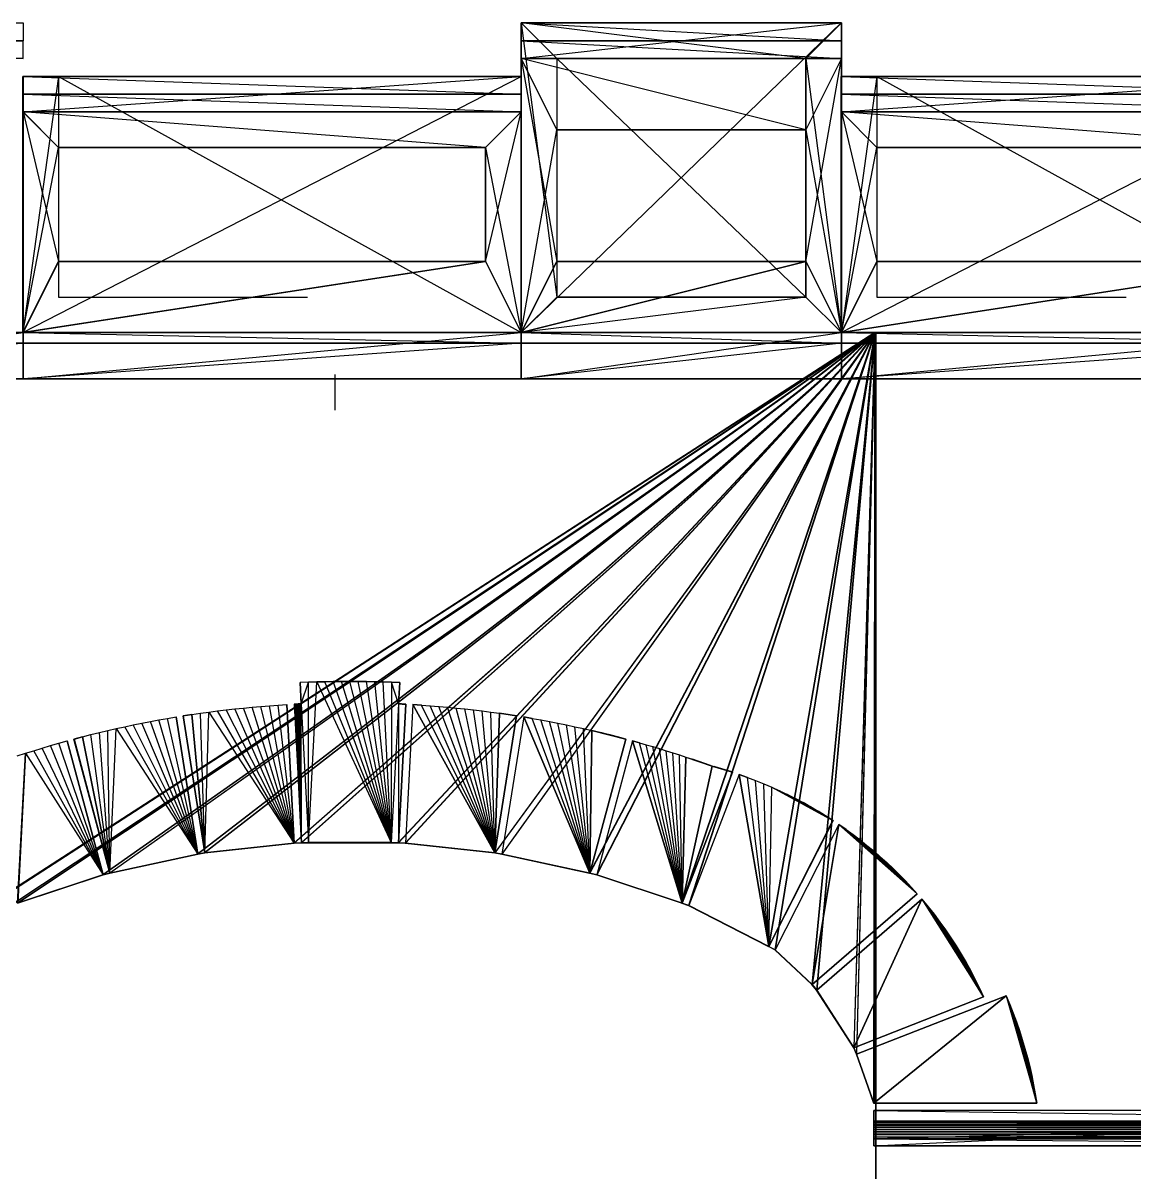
# Model space of a CAD drawing. Extents: x -41 to 47, y -35.8 to 51.3.
# Drawn here: x 2.947 to 6.068, y 43.737 to 46.965 of the extents above; entities that cross this region are included whole.
import ezdxf

# ---------------------------------------------------------------- set-up
doc = ezdxf.new("R2010")
doc.units = 0
doc.header["$MEASUREMENT"] = 0
doc.layers.add('PYDXF', color=8, linetype='CONTINUOUS')

msp = doc.modelspace()

# ---------------------------------------------------------------- linework, layer by layer
at = {"layer": 'PYDXF'}
for p, q in [((2.0477, 46.9654), (2.9472, 46.9654)), ((2.0477, 46.9654), (2.9472, 46.9154)), ((2.9472, 46.9654), (2.9472, 46.9154)), ((5.2455, 46.9654), (4.346, 46.9654)), ((4.346, 46.0954), (4.346, 46.9654)), ((4.346, 46.0954), (5.2455, 46.9654)), ((4.3464, 46.9654), (4.346, 46.0954)), ((4.346, 46.9654), (4.3464, 46.9654)), ((5.2459, 46.9654), (4.3464, 46.9654)), ((4.3465, 46.9654), (4.3464, 46.9154)), ((4.3464, 46.8654), (4.3464, 46.9654)), ((4.3464, 46.8654), (5.2459, 46.9654)), ((4.3464, 46.9654), (4.4463, 46.1954)), ((5.146, 46.8654), (4.3464, 46.9654)), ((4.3464, 46.9654), (5.2459, 46.9654)), ((4.3464, 46.9654), (4.3464, 46.0954)), ((4.3464, 46.9654), (4.4463, 46.8654)), ((5.2455, 46.9654), (4.3464, 46.9654)), ((4.3464, 46.9154), (4.3464, 46.9654)), ((4.3465, 46.9654), (5.246, 46.9154)), ((5.2459, 46.9654), (5.146, 46.8654)), ((5.2455, 46.9654), (5.2455, 46.0954)), ((5.2455, 46.9654), (5.2459, 46.9654)), ((5.2455, 46.9654), (5.2459, 46.0954)), ((5.2459, 46.9654), (5.2459, 46.8654)), ((5.2459, 46.9654), (5.2459, 46.0954)), ((5.246, 46.9654), (5.246, 46.9154)), ((2.0477, 46.9154), (2.9472, 46.8654)), ((2.0477, 46.9154), (2.9472, 46.9154)), ((2.9472, 46.9154), (2.0477, 46.9154)), ((2.9472, 46.8654), (2.9472, 46.9154)), ((4.3464, 46.9154), (5.246, 46.8654)), ((4.3464, 46.9154), (5.246, 46.9154)), ((4.3464, 46.9154), (4.3464, 46.8654)), ((5.246, 46.9154), (4.3465, 46.9154)), ((5.246, 46.8654), (5.246, 46.9154)), ((2.9472, 46.8654), (2.0477, 46.8654)), ((4.3464, 46.8654), (5.2459, 46.8654)), ((5.246, 46.8654), (4.3464, 46.8654)), ((4.4464, 46.6654), (4.3464, 46.8654)), ((4.3464, 46.8654), (4.3464, 46.0954)), ((4.3464, 46.8654), (4.4464, 46.2954)), ((4.3464, 46.8654), (4.4464, 46.6654)), ((5.146, 46.6654), (4.3464, 46.8654)), ((4.3464, 46.0954), (4.3464, 46.8654)), ((4.4463, 46.8654), (5.146, 46.1954)), ((4.4463, 46.8654), (5.146, 46.8654)), ((4.4463, 46.8654), (4.4463, 46.1954)), ((5.146, 46.8654), (4.4463, 46.8654)), ((5.146, 46.1954), (5.146, 46.8654)), ((5.146, 46.8654), (5.146, 46.1954)), ((5.146, 46.8654), (5.2459, 46.0954)), ((5.246, 46.8654), (5.146, 46.6654)), ((5.146, 46.2954), (5.2459, 46.8654)), ((5.2459, 46.8654), (5.246, 46.0954)), ((5.246, 46.0954), (5.246, 46.8654)), ((4.346, 46.8154), (2.9467, 46.8154)), ((2.9467, 46.0954), (4.346, 46.8154)), ((2.9467, 46.8154), (2.9471, 46.8154)), ((2.9471, 46.8154), (2.9467, 46.0954)), ((4.3464, 46.8154), (2.9471, 46.8154)), ((2.9471, 46.7154), (2.9471, 46.8154)), ((2.9471, 46.7154), (4.3464, 46.8154)), ((3.0471, 46.8154), (2.9471, 46.0954)), ((2.9471, 46.8154), (2.9471, 46.0954)), ((3.0471, 46.8154), (2.9471, 46.8154)), ((4.346, 46.8154), (2.9471, 46.8154)), ((2.9472, 46.7654), (2.9471, 46.8154)), ((2.9472, 46.8154), (2.9472, 46.7654)), ((2.9472, 46.8154), (4.3465, 46.8154)), ((2.9472, 46.8154), (4.3465, 46.7654)), ((3.0471, 46.8154), (3.0471, 46.1954)), ((3.0471, 46.8154), (4.3464, 46.8154)), ((3.0471, 46.8154), (4.3464, 46.0954)), ((4.346, 46.8154), (3.0471, 46.8154)), ((4.346, 46.8154), (4.346, 46.0954)), ((4.346, 46.8154), (4.3464, 46.0954)), ((4.3464, 46.8154), (4.346, 46.8154)), ((4.3464, 46.8154), (4.3464, 46.7154)), ((4.3464, 46.0954), (4.3464, 46.8154)), ((4.3465, 46.8154), (4.3465, 46.7654)), ((6.6448, 46.8154), (5.2455, 46.8154)), ((5.2455, 46.0954), (5.2455, 46.8154)), ((5.2455, 46.0954), (6.6448, 46.8154)), ((5.2455, 46.8154), (5.2459, 46.8154)), ((5.2459, 46.8154), (5.2455, 46.0954)), ((6.6452, 46.8154), (5.2459, 46.8154)), ((5.2459, 46.7154), (5.2459, 46.8154)), ((5.2459, 46.7154), (6.6452, 46.8154)), ((5.246, 46.7654), (5.2459, 46.8154)), ((5.3459, 46.8154), (5.2459, 46.0954)), ((5.2459, 46.8154), (5.2459, 46.0954)), ((5.3459, 46.8154), (5.2459, 46.8154)), ((6.6448, 46.8154), (5.2459, 46.8154)), ((5.246, 46.8154), (5.246, 46.7654)), ((5.246, 46.8154), (6.6452, 46.8154)), ((5.246, 46.8154), (6.6452, 46.7654)), ((5.3459, 46.8154), (5.3459, 46.1954)), ((5.3459, 46.8154), (6.6452, 46.8154)), ((5.3459, 46.8154), (6.6452, 46.0954)), ((6.6448, 46.8154), (5.3459, 46.8154)), ((2.9472, 46.7654), (4.3464, 46.7154)), ((2.9472, 46.7654), (4.3465, 46.7654)), ((2.9472, 46.7654), (2.9472, 46.7154)), ((4.3465, 46.7654), (2.9472, 46.7654)), ((4.3464, 46.7154), (4.3464, 46.7654)), ((5.246, 46.7654), (6.6452, 46.7154)), ((5.246, 46.7654), (6.6452, 46.7654)), ((5.246, 46.7654), (5.246, 46.7154)), ((6.6452, 46.7654), (5.246, 46.7654)), ((2.9471, 46.7154), (4.3464, 46.7154)), ((3.0471, 46.6154), (2.9471, 46.7154)), ((4.2465, 46.6154), (2.9471, 46.7154)), ((2.9471, 46.0954), (2.9471, 46.7154)), ((4.3464, 46.7154), (2.9472, 46.7154)), ((2.9472, 46.7154), (2.9472, 46.0954)), ((2.9472, 46.7154), (3.0471, 46.2954)), ((2.9472, 46.7154), (3.0471, 46.6154)), ((4.3464, 46.7154), (4.2465, 46.6154)), ((4.2465, 46.2954), (4.3464, 46.7154)), ((4.3464, 46.7154), (4.3464, 46.0954)), ((4.3464, 46.0954), (4.3464, 46.7154)), ((5.2459, 46.7154), (6.6452, 46.7154)), ((5.3458, 46.6154), (5.2459, 46.7154)), ((5.2459, 46.7154), (5.2459, 46.0954)), ((5.2459, 46.7154), (5.3458, 46.2954)), ((5.2459, 46.7154), (5.3458, 46.6154)), ((6.5452, 46.6154), (5.2459, 46.7154)), ((5.2459, 46.0954), (5.2459, 46.7154)), ((6.6452, 46.7154), (5.246, 46.7154)), ((4.3464, 46.0954), (4.4464, 46.6654)), ((4.4464, 46.6654), (4.4464, 46.2954)), ((5.146, 46.6654), (4.4464, 46.6654)), ((4.4464, 46.6654), (5.146, 46.6654)), ((5.146, 46.6654), (5.146, 46.2954)), ((5.146, 46.2954), (5.146, 46.6654)), ((5.146, 46.6654), (5.246, 46.0954)), ((2.9471, 46.0954), (3.0471, 46.6154)), ((3.0471, 46.6154), (3.0471, 46.2954)), ((4.2465, 46.6154), (3.0471, 46.6154)), ((3.0471, 46.6154), (4.2465, 46.6154)), ((4.2465, 46.6154), (4.2465, 46.2954)), ((4.2465, 46.2954), (4.2465, 46.6154)), ((4.2465, 46.6154), (4.3464, 46.0954)), ((5.2459, 46.0954), (5.3458, 46.6154)), ((5.3458, 46.6154), (5.3458, 46.2954)), ((6.5452, 46.6154), (5.3458, 46.6154)), ((5.3458, 46.6154), (6.5452, 46.6154)), ((4.2465, 46.2954), (2.9471, 46.0954)), ((2.9471, 46.0954), (3.0471, 46.2954)), ((2.9472, 46.0954), (4.2465, 46.2954)), ((3.0471, 46.2954), (2.9472, 46.0954)), ((4.2465, 46.2954), (3.0471, 46.2954)), ((3.0471, 46.2954), (4.2465, 46.2954)), ((4.2465, 46.2954), (4.3464, 46.0954)), ((4.3464, 46.0954), (5.146, 46.2954)), ((5.146, 46.2954), (4.3464, 46.0954)), ((4.4464, 46.2954), (4.3464, 46.0954)), ((4.3464, 46.0954), (4.4464, 46.2954)), ((4.4464, 46.2954), (5.146, 46.2954)), ((5.146, 46.2954), (4.4464, 46.2954)), ((5.146, 46.2954), (5.2459, 46.0954)), ((5.2459, 46.0954), (5.3458, 46.2954)), ((5.2459, 46.0954), (6.5452, 46.2954)), ((6.5452, 46.2954), (5.2459, 46.0954)), ((5.3458, 46.2954), (5.2459, 46.0954)), ((5.3458, 46.2954), (6.5452, 46.2954)), ((6.5452, 46.2954), (5.3458, 46.2954)), ((3.0471, 46.1954), (3.7467, 46.1954)), ((4.4463, 46.1954), (4.3464, 46.0954)), ((5.146, 46.1954), (4.3464, 46.0954)), ((5.146, 46.1954), (4.4463, 46.1954)), ((4.4463, 46.1954), (5.146, 46.1954)), ((5.2459, 46.0954), (5.146, 46.1954)), ((5.3459, 46.1954), (6.0455, 46.1954)), ((2.9472, 46.0954), (2.0476, 46.0954)), ((2.0476, 46.0954), (2.9472, 46.0954)), ((2.0476, 45.9654), (2.9472, 46.0954)), ((2.0477, 46.0954), (2.9472, 46.0654)), ((5.3401, 46.0954), (2.3819, 46.0954)), ((2.3826, 46.0954), (5.3407, 46.0954)), ((2.3826, 46.0954), (5.3401, 46.0954)), ((5.3401, 46.0954), (2.667, 44.368)), ((2.6677, 44.368), (5.3407, 46.0954)), ((5.3401, 46.0954), (2.6848, 44.3771)), ((5.3407, 46.0954), (2.6855, 44.3771)), ((5.3401, 46.0954), (2.9129, 44.4853)), ((5.3407, 46.0954), (2.9135, 44.4853)), ((5.3401, 46.0954), (2.9315, 44.4925)), ((5.3407, 46.0954), (2.9322, 44.4925)), ((2.9467, 46.0954), (4.346, 46.0954)), ((2.9467, 46.0954), (2.9471, 46.0954)), ((2.9467, 46.0954), (4.3464, 46.0954)), ((4.3464, 46.0954), (2.9471, 46.0954)), ((2.9472, 46.0654), (2.9472, 46.0954)), ((2.9472, 46.0954), (2.9472, 46.0654)), ((2.9472, 46.0954), (2.9472, 45.9654)), ((2.9472, 46.0954), (4.3464, 46.0954)), ((2.9472, 46.0954), (4.3465, 46.0654)), ((2.9472, 45.9654), (4.3464, 46.0954)), ((2.9472, 45.9654), (2.9472, 46.0954)), ((5.3401, 46.0954), (3.1715, 44.5715)), ((5.3407, 46.0954), (3.1721, 44.5715)), ((5.3401, 46.0954), (3.1908, 44.5767)), ((5.3407, 46.0954), (3.1914, 44.5767)), ((5.3401, 46.0954), (3.4376, 44.6302)), ((5.3407, 46.0954), (3.4383, 44.6302)), ((5.3401, 46.0954), (3.4574, 44.6334)), ((5.3407, 46.0954), (3.458, 44.6334)), ((5.3401, 46.0954), (3.7085, 44.6608)), ((5.3407, 46.0954), (3.7091, 44.6608)), ((5.3401, 46.0954), (3.7285, 44.6618)), ((5.3407, 46.0954), (3.7291, 44.6618)), ((5.3401, 46.0954), (4.001, 44.6618)), ((5.3407, 46.0954), (4.0017, 44.6618)), ((5.3401, 46.0954), (4.021, 44.6608)), ((5.3407, 46.0954), (4.0217, 44.6608)), ((5.3401, 46.0954), (4.2721, 44.6334)), ((5.3407, 46.0954), (4.2728, 44.6334)), ((5.3401, 46.0954), (4.2919, 44.6302)), ((5.3407, 46.0954), (4.2925, 44.6302)), ((4.346, 46.0954), (5.2455, 46.0954)), ((4.346, 46.0954), (4.3464, 46.0954)), ((4.346, 46.0954), (5.2459, 46.0954)), ((4.3464, 46.0954), (4.346, 46.0954)), ((5.2459, 46.0954), (4.3464, 46.0954)), ((4.3464, 46.0954), (4.3465, 46.0654)), ((4.3464, 46.0954), (4.3464, 45.9654)), ((4.3464, 46.0954), (5.2459, 46.0954)), ((4.3464, 45.9654), (5.2459, 46.0954)), ((4.3464, 45.9654), (4.3464, 46.0954)), ((4.3465, 46.0654), (4.3465, 46.0954)), ((4.3465, 46.0954), (5.246, 46.0654)), ((5.3401, 46.0954), (4.5387, 44.5767)), ((5.3407, 46.0954), (4.5394, 44.5767)), ((5.3401, 46.0954), (4.558, 44.5715)), ((5.3407, 46.0954), (4.5587, 44.5715)), ((5.3401, 46.0954), (4.7979, 44.4925)), ((5.3407, 46.0954), (4.7986, 44.4925)), ((5.3401, 46.0954), (4.8166, 44.4853)), ((5.3407, 46.0954), (4.8173, 44.4853)), ((5.3401, 46.0954), (5.0412, 44.3703)), ((5.3407, 46.0954), (5.0419, 44.3703)), ((5.3401, 46.0954), (5.059, 44.3612)), ((5.3407, 46.0954), (5.0597, 44.3612)), ((5.3401, 46.0954), (5.1633, 44.2634)), ((5.3407, 46.0954), (5.164, 44.2634)), ((5.3401, 46.0954), (5.1764, 44.2482)), ((5.3407, 46.0954), (5.177, 44.2482)), ((5.2455, 46.0954), (6.6448, 46.0954)), ((5.2459, 46.0954), (5.2455, 46.0954)), ((5.2455, 46.0954), (5.2459, 46.0954)), ((5.2455, 46.0954), (6.6452, 46.0954)), ((5.2459, 46.0954), (5.246, 46.0654)), ((5.2459, 46.0954), (5.2459, 45.9654)), ((6.6452, 46.0954), (5.2459, 46.0954)), ((5.2459, 46.0954), (6.6452, 46.0954)), ((5.2459, 45.9654), (6.6452, 46.0954)), ((5.2459, 45.9654), (5.2459, 46.0954)), ((5.246, 46.0654), (5.246, 46.0954)), ((5.246, 46.0954), (6.6452, 46.0654)), ((5.3401, 46.0954), (5.2807, 44.0862)), ((5.3407, 46.0954), (5.2813, 44.0862)), ((5.3401, 46.0954), (5.2879, 44.0676)), ((5.3407, 46.0954), (5.2886, 44.0676)), ((5.3401, 46.0954), (5.3361, 43.9302)), ((5.3407, 46.0954), (5.3368, 43.9302)), ((5.3401, 46.0954), (5.3407, 46.0954)), ((5.3401, 46.0954), (5.3407, 43.9302)), ((5.3401, 43.9302), (5.3401, 46.0954)), ((5.3407, 46.0954), (5.3407, 43.9302)), ((5.3423, 40.4954), (5.3423, 46.0954)), ((5.3423, 46.0954), (6.7091, 46.0954)), ((7.4079, 46.0954), (5.3423, 46.0954)), ((5.3423, 46.0954), (7.4079, 46.0954)), ((5.3423, 46.0954), (5.3423, 40.4954)), ((2.0477, 46.0654), (2.9472, 46.0654)), ((2.9472, 46.0654), (2.0477, 45.9654)), ((2.9472, 46.0654), (2.0477, 46.0654)), ((2.9472, 45.9654), (2.9472, 46.0654)), ((2.9472, 46.0654), (4.3464, 46.0654)), ((4.3464, 46.0654), (2.9472, 45.9654)), ((2.9472, 46.0654), (2.9472, 45.9654)), ((4.3465, 46.0654), (2.9472, 46.0654)), ((4.3464, 45.9654), (4.3464, 46.0654)), ((4.3464, 46.0654), (5.2459, 46.0654)), ((5.2459, 46.0654), (4.3464, 45.9654)), ((4.3464, 46.0654), (4.3464, 45.9654)), ((5.246, 46.0654), (4.3465, 46.0654)), ((5.2459, 45.9654), (5.2459, 46.0654)), ((5.2459, 46.0654), (6.6452, 46.0654)), ((6.6452, 46.0654), (5.2459, 45.9654)), ((5.2459, 46.0654), (5.2459, 45.9654)), ((6.6452, 46.0654), (5.246, 46.0654)), ((3.8238, 45.8773), (3.8238, 45.9773)), ((2.9472, 45.9654), (2.0476, 45.9654)), ((2.0477, 45.9654), (2.9472, 45.9654)), ((4.3464, 45.9654), (2.9472, 45.9654)), ((2.9472, 45.9654), (4.3464, 45.9654)), ((5.2459, 45.9654), (4.3464, 45.9654)), ((4.3464, 45.9654), (5.2459, 45.9654)), ((6.6452, 45.9654), (5.2459, 45.9654)), ((5.2459, 45.9654), (6.6452, 45.9654)), ((3.7488, 45.1132), (3.7255, 45.1122)), ((3.7287, 45.0523), (3.7255, 45.1122)), ((3.7255, 45.1122), (3.7286, 45.0523)), ((3.7287, 45.0523), (3.7488, 45.1132)), ((3.7721, 45.114), (3.7488, 45.1132)), ((3.7488, 45.1132), (3.7721, 45.114)), ((3.7491, 44.6629), (3.7488, 45.1132)), ((3.7491, 44.6629), (3.7721, 45.114)), ((3.7954, 45.1146), (3.7721, 45.114)), ((3.7721, 45.114), (3.7954, 45.1146)), ((3.7721, 45.114), (3.9817, 44.6629)), ((3.7954, 45.1146), (3.8188, 45.1151)), ((3.8187, 45.1151), (3.7954, 45.1146)), ((3.9817, 44.6629), (3.7954, 45.1146)), ((3.842, 45.1153), (3.8187, 45.1151)), ((3.8188, 45.1151), (3.8421, 45.1153)), ((3.9817, 44.6629), (3.8188, 45.1151)), ((3.8654, 45.1154), (3.842, 45.1153)), ((3.8421, 45.1153), (3.8654, 45.1154)), ((3.9817, 44.6629), (3.8421, 45.1153)), ((3.8654, 45.1154), (3.8887, 45.1153)), ((3.8887, 45.1153), (3.8654, 45.1154)), ((3.9817, 44.6629), (3.8654, 45.1154)), ((3.8887, 45.1153), (3.912, 45.1151)), ((3.912, 45.1151), (3.8887, 45.1153)), ((3.9817, 44.6629), (3.8887, 45.1153)), ((3.912, 45.1151), (3.9353, 45.1146)), ((3.9353, 45.1146), (3.912, 45.1151)), ((3.9817, 44.6629), (3.912, 45.1151)), ((3.9353, 45.1146), (3.9587, 45.114)), ((3.9586, 45.114), (3.9353, 45.1146)), ((3.9817, 44.6629), (3.9353, 45.1146)), ((3.9819, 45.1132), (3.9586, 45.114)), ((3.9587, 45.114), (3.982, 45.1132)), ((3.9817, 44.6629), (3.9587, 45.114)), ((3.982, 45.1132), (3.9817, 44.6629)), ((4.0052, 45.1122), (3.9819, 45.1132)), ((3.982, 45.1132), (4.0053, 45.1122)), ((4.0021, 45.0523), (3.982, 45.1132)), ((4.0021, 45.0523), (4.0052, 45.1122)), ((4.0053, 45.1122), (4.0021, 45.0523)), ((3.5425, 45.038), (3.5668, 45.0405)), ((3.5668, 45.0405), (3.5911, 45.0428)), ((3.7091, 44.6608), (3.5668, 45.0405)), ((3.5911, 45.0428), (3.6155, 45.045)), ((3.7091, 44.6608), (3.5911, 45.0428)), ((3.6155, 45.045), (3.6399, 45.0469)), ((3.7091, 44.6608), (3.6155, 45.045)), ((3.6399, 45.0469), (3.6643, 45.0487)), ((3.7091, 44.6608), (3.6399, 45.0469)), ((3.6643, 45.0487), (3.6887, 45.0502)), ((3.7091, 44.6608), (3.6643, 45.0487)), ((3.7091, 44.6608), (3.6887, 45.0502)), ((3.6887, 45.0502), (3.7091, 44.6608)), ((3.7103, 45.0514), (3.7087, 45.0513)), ((3.7087, 45.0513), (3.7103, 45.0514)), ((3.7087, 45.0513), (3.7291, 44.6618)), ((3.7103, 45.0514), (3.712, 45.0515)), ((3.712, 45.0515), (3.7103, 45.0514)), ((3.7291, 44.6618), (3.7103, 45.0514)), ((3.712, 45.0515), (3.7137, 45.0516)), ((3.7137, 45.0516), (3.712, 45.0515)), ((3.7291, 44.6618), (3.712, 45.0515)), ((3.7137, 45.0516), (3.7153, 45.0517)), ((3.7153, 45.0517), (3.7137, 45.0516)), ((3.7291, 44.6618), (3.7137, 45.0516)), ((3.7153, 45.0517), (3.717, 45.0517)), ((3.7291, 44.6618), (3.7153, 45.0517)), ((3.717, 45.0517), (3.7153, 45.0517)), ((3.717, 45.0517), (3.7187, 45.0518)), ((3.7187, 45.0518), (3.717, 45.0517)), ((3.7291, 44.6618), (3.717, 45.0517)), ((3.7187, 45.0518), (3.7203, 45.0519)), ((3.7203, 45.0519), (3.7187, 45.0518)), ((3.7291, 44.6618), (3.7187, 45.0518)), ((3.7203, 45.0519), (3.722, 45.052)), ((3.722, 45.052), (3.7203, 45.0519)), ((3.7291, 44.6618), (3.7203, 45.0519)), ((3.722, 45.052), (3.7237, 45.0521)), ((3.7236, 45.0521), (3.722, 45.052)), ((3.7291, 44.6618), (3.722, 45.052)), ((3.7253, 45.0521), (3.7236, 45.0521)), ((3.7237, 45.0521), (3.7253, 45.0521)), ((3.7291, 44.6618), (3.7237, 45.0521)), ((3.7253, 45.0521), (3.727, 45.0522)), ((3.727, 45.0522), (3.7253, 45.0521)), ((3.7291, 44.6618), (3.7253, 45.0521)), ((3.7286, 45.0523), (3.727, 45.0522)), ((3.727, 45.0522), (3.7287, 45.0523)), ((3.7291, 44.6618), (3.727, 45.0522)), ((3.7287, 45.0523), (3.7491, 44.6629)), ((3.7291, 44.6618), (3.7287, 45.0523)), ((4.0021, 45.0523), (3.9817, 44.6629)), ((4.0221, 45.0513), (4.0016, 44.6618)), ((4.0021, 45.0523), (4.0017, 44.6618)), ((4.0017, 44.6618), (4.0221, 45.0513)), ((4.0038, 45.0522), (4.0021, 45.0523)), ((4.0021, 45.0523), (4.0221, 45.0513)), ((4.0021, 45.0523), (4.0037, 45.0522)), ((4.0054, 45.0521), (4.0037, 45.0522)), ((4.0038, 45.0522), (4.0054, 45.0521)), ((4.0221, 45.0513), (4.0038, 45.0522)), ((4.0221, 45.0513), (4.0054, 45.0521)), ((4.0054, 45.0521), (4.0071, 45.0521)), ((4.0071, 45.0521), (4.0054, 45.0521)), ((4.0221, 45.0513), (4.0071, 45.0521)), ((4.0071, 45.0521), (4.0088, 45.052)), ((4.0088, 45.052), (4.0071, 45.0521)), ((4.0104, 45.0519), (4.0087, 45.052)), ((4.0221, 45.0513), (4.0088, 45.052)), ((4.0088, 45.052), (4.0104, 45.0519)), ((4.0221, 45.0513), (4.0104, 45.0519)), ((4.0104, 45.0519), (4.0121, 45.0518)), ((4.0121, 45.0518), (4.0104, 45.0519)), ((4.0221, 45.0513), (4.0121, 45.0518)), ((4.0121, 45.0518), (4.0138, 45.0517)), ((4.0138, 45.0517), (4.0121, 45.0518)), ((4.0154, 45.0517), (4.0137, 45.0517)), ((4.0221, 45.0513), (4.0138, 45.0517)), ((4.0138, 45.0517), (4.0154, 45.0517)), ((4.0154, 45.0517), (4.0171, 45.0516)), ((4.0221, 45.0513), (4.0154, 45.0517)), ((4.0171, 45.0516), (4.0154, 45.0517)), ((4.0171, 45.0516), (4.0187, 45.0515)), ((4.0221, 45.0513), (4.0171, 45.0516)), ((4.0187, 45.0515), (4.0171, 45.0516)), ((4.0221, 45.0513), (4.0187, 45.0515)), ((4.0187, 45.0515), (4.0204, 45.0514)), ((4.0204, 45.0514), (4.0187, 45.0515)), ((4.0221, 45.0513), (4.0204, 45.0514)), ((4.0204, 45.0514), (4.0221, 45.0513)), ((4.042, 45.0502), (4.0216, 44.6608)), ((4.042, 45.0502), (4.2727, 44.6334)), ((4.042, 45.0502), (4.0664, 45.0487)), ((4.0664, 45.0487), (4.042, 45.0502)), ((4.2727, 44.6334), (4.042, 45.0502)), ((4.0664, 45.0487), (4.0908, 45.0469)), ((4.2727, 44.6334), (4.0664, 45.0487)), ((4.0908, 45.0469), (4.1152, 45.045)), ((4.2727, 44.6334), (4.0908, 45.0469)), ((4.1152, 45.045), (4.1396, 45.0428)), ((4.2727, 44.6334), (4.1152, 45.045)), ((4.2727, 44.6334), (4.1396, 45.0428)), ((4.1396, 45.0428), (4.1639, 45.0405)), ((4.1639, 45.0405), (4.1883, 45.038)), ((4.2727, 44.6334), (4.1639, 45.0405)), ((3.305, 45.0025), (3.3291, 45.007)), ((3.4382, 44.6302), (3.329, 45.007)), ((3.3291, 45.007), (3.3532, 45.0113)), ((3.4382, 44.6302), (3.3531, 45.0113)), ((3.3532, 45.0113), (3.3773, 45.0154)), ((3.4382, 44.6302), (3.3772, 45.0154)), ((3.3773, 45.0154), (3.4383, 44.6302)), ((3.4212, 45.0223), (3.397, 45.0186)), ((3.397, 45.0186), (3.4212, 45.0223)), ((3.458, 44.6334), (3.397, 45.0186)), ((3.397, 45.0186), (3.458, 44.6334)), ((3.4212, 45.0223), (3.4454, 45.0258)), ((3.4212, 45.0223), (3.458, 44.6334)), ((3.458, 44.6334), (3.4212, 45.0223)), ((3.4454, 45.0258), (3.4696, 45.0291)), ((3.458, 44.6334), (3.4454, 45.0258)), ((3.458, 44.6334), (3.4696, 45.0291)), ((3.4696, 45.0291), (3.4939, 45.0323)), ((3.4696, 45.0291), (3.7091, 44.6608)), ((3.4939, 45.0323), (3.5181, 45.0352)), ((3.7091, 44.6608), (3.4939, 45.0323)), ((3.7091, 44.6608), (3.5181, 45.0352)), ((3.5182, 45.0352), (3.5425, 45.038)), ((3.7091, 44.6608), (3.5425, 45.038)), ((4.2727, 44.6334), (4.1882, 45.038)), ((4.1883, 45.038), (4.2126, 45.0352)), ((4.2727, 44.6334), (4.2126, 45.0352)), ((4.2126, 45.0352), (4.2368, 45.0323)), ((4.2727, 44.6334), (4.2368, 45.0323)), ((4.2368, 45.0323), (4.2611, 45.0291)), ((4.2611, 45.0291), (4.2854, 45.0258)), ((4.2727, 44.6334), (4.2611, 45.0291)), ((4.2727, 44.6334), (4.2853, 45.0258)), ((4.2854, 45.0258), (4.2727, 44.6334)), ((4.2727, 44.6334), (4.3337, 45.0186)), ((4.3337, 45.0186), (4.2727, 44.6334)), ((4.2853, 45.0258), (4.3337, 45.0186)), ((4.2854, 45.0258), (4.3096, 45.0223)), ((4.3337, 45.0186), (4.2854, 45.0258)), ((4.3535, 45.0154), (4.2925, 44.6302)), ((4.3337, 45.0186), (4.3095, 45.0223)), ((4.3096, 45.0223), (4.3337, 45.0186)), ((4.3535, 45.0154), (4.5393, 44.5767)), ((4.3535, 45.0154), (4.3776, 45.0113)), ((4.3776, 45.0113), (4.3535, 45.0154)), ((4.5393, 44.5767), (4.3535, 45.0154)), ((4.3776, 45.0113), (4.4017, 45.007)), ((4.5393, 44.5767), (4.3776, 45.0113)), ((4.4017, 45.007), (4.4257, 45.0025)), ((4.5393, 44.5767), (4.4017, 45.007)), ((3.1616, 44.9715), (3.1854, 44.9772)), ((3.1854, 44.9772), (3.2092, 44.9826)), ((3.1914, 44.5767), (3.1854, 44.9772)), ((3.1914, 44.5767), (3.2092, 44.9826)), ((3.2092, 44.9826), (3.2331, 44.9879)), ((3.2092, 44.9826), (3.4382, 44.6302)), ((3.2331, 44.9879), (3.257, 44.993)), ((3.4382, 44.6302), (3.2331, 44.9879)), ((3.257, 44.993), (3.281, 44.9978)), ((3.4382, 44.6302), (3.257, 44.993)), ((3.281, 44.9978), (3.305, 45.0025)), ((3.4382, 44.6302), (3.281, 44.9978)), ((3.4382, 44.6302), (3.305, 45.0025)), ((4.4257, 45.0025), (4.4497, 44.9978)), ((4.5393, 44.5767), (4.4257, 45.0025)), ((4.5393, 44.5767), (4.4497, 44.9978)), ((4.4497, 44.9978), (4.4737, 44.993)), ((4.4737, 44.993), (4.4976, 44.9879)), ((4.5393, 44.5767), (4.4737, 44.993)), ((4.4976, 44.9879), (4.5215, 44.9826)), ((4.5393, 44.5767), (4.4976, 44.9879)), ((4.5393, 44.5767), (4.5215, 44.9826)), ((4.5215, 44.9826), (4.5453, 44.9772)), ((4.5393, 44.5767), (4.5453, 44.9772)), ((4.5454, 44.9772), (4.5393, 44.5767)), ((4.5453, 44.9772), (4.6403, 44.9534)), ((4.5454, 44.9772), (4.5692, 44.9715)), ((4.6403, 44.9534), (4.5454, 44.9772)), ((3.0241, 44.9348), (3.0476, 44.9416)), ((3.0476, 44.9416), (3.0711, 44.9482)), ((3.172, 44.5715), (3.0476, 44.9416)), ((3.172, 44.5715), (3.0711, 44.9482)), ((3.0711, 44.9482), (3.1721, 44.5715)), ((3.1141, 44.9596), (3.0904, 44.9534)), ((3.1914, 44.5767), (3.0904, 44.9534)), ((3.0905, 44.9534), (3.1141, 44.9596)), ((3.0905, 44.9534), (3.1914, 44.5767)), ((3.1141, 44.9596), (3.1378, 44.9657)), ((3.1141, 44.9596), (3.1914, 44.5767)), ((3.1914, 44.5767), (3.1141, 44.9596)), ((3.1378, 44.9657), (3.1616, 44.9715)), ((3.1914, 44.5767), (3.1378, 44.9657)), ((3.1914, 44.5767), (3.1616, 44.9715)), ((4.5393, 44.5767), (4.6403, 44.9534)), ((4.6403, 44.9534), (4.5393, 44.5767)), ((4.6595, 44.9482), (4.5586, 44.5715)), ((4.6403, 44.9534), (4.5691, 44.9715)), ((4.5692, 44.9715), (4.5929, 44.9657)), ((4.5929, 44.9657), (4.6166, 44.9596)), ((4.6403, 44.9534), (4.5929, 44.9657)), ((4.6403, 44.9534), (4.6166, 44.9596)), ((4.6166, 44.9596), (4.6403, 44.9534)), ((4.6595, 44.9482), (4.7985, 44.4925)), ((4.6595, 44.9482), (4.6784, 44.9429)), ((4.6784, 44.9429), (4.6596, 44.9482)), ((4.7986, 44.4925), (4.6596, 44.9482)), ((4.6784, 44.9429), (4.6972, 44.9375)), ((4.7985, 44.4925), (4.6784, 44.9429)), ((2.9306, 44.9058), (2.9539, 44.9133)), ((2.9321, 44.4925), (2.9539, 44.9133)), ((2.9539, 44.9133), (2.9322, 44.4925)), ((2.9539, 44.9133), (2.9772, 44.9207)), ((2.9539, 44.9133), (3.172, 44.5715)), ((2.9772, 44.9207), (3.0006, 44.9278)), ((3.172, 44.5715), (2.9772, 44.9207)), ((3.0006, 44.9278), (3.0241, 44.9348)), ((3.172, 44.5715), (3.0006, 44.9278)), ((3.172, 44.5715), (3.0241, 44.9348)), ((4.6972, 44.9375), (4.716, 44.932)), ((4.7985, 44.4925), (4.6972, 44.9375)), ((4.716, 44.932), (4.7348, 44.9264)), ((4.7985, 44.4925), (4.716, 44.932)), ((4.7348, 44.9264), (4.7535, 44.9207)), ((4.7985, 44.4925), (4.7348, 44.9264)), ((4.7535, 44.9207), (4.7722, 44.9148)), ((4.7985, 44.4925), (4.7535, 44.9207)), ((4.7721, 44.9148), (4.7908, 44.9088)), ((4.7985, 44.4925), (4.7721, 44.9148)), ((4.7985, 44.4925), (4.7908, 44.9088)), ((4.7908, 44.9088), (4.8094, 44.9027)), ((4.7985, 44.4925), (4.8094, 44.9027)), ((4.7985, 44.4925), (4.8833, 44.877)), ((4.8094, 44.9027), (4.7986, 44.4925)), ((4.8833, 44.877), (4.7986, 44.4925)), ((4.8094, 44.9027), (4.8279, 44.8965)), ((4.8094, 44.9027), (4.8833, 44.877)), ((4.8279, 44.8965), (4.8464, 44.8901)), ((4.8833, 44.877), (4.8279, 44.8965)), ((4.8833, 44.877), (4.8464, 44.8901)), ((4.8464, 44.8901), (4.8649, 44.8836)), ((4.8833, 44.877), (4.8649, 44.8836)), ((4.8649, 44.8836), (4.8833, 44.877)), ((4.8833, 44.877), (4.8881, 44.8758)), ((4.8833, 44.877), (4.9398, 44.8603)), ((4.9398, 44.8603), (4.8833, 44.877)), ((4.7985, 44.4925), (4.9398, 44.8603)), ((4.9398, 44.8603), (4.7986, 44.4925)), ((4.9587, 44.854), (4.8172, 44.4853)), ((4.9398, 44.8603), (4.8881, 44.8758)), ((4.8881, 44.8758), (4.8928, 44.8745)), ((4.8928, 44.8745), (4.8975, 44.8731)), ((4.9398, 44.8603), (4.8928, 44.8745)), ((4.8975, 44.8731), (4.9022, 44.8718)), ((4.9398, 44.8603), (4.8975, 44.8731)), ((4.9022, 44.8718), (4.907, 44.8704)), ((4.9398, 44.8603), (4.9022, 44.8718)), ((4.9398, 44.8603), (4.9069, 44.8704)), ((4.907, 44.8704), (4.9117, 44.869)), ((4.9398, 44.8603), (4.9116, 44.869)), ((4.9117, 44.869), (4.9164, 44.8676)), ((4.9398, 44.8603), (4.9163, 44.8676)), ((4.9164, 44.8676), (4.9211, 44.8662)), ((4.9398, 44.8603), (4.921, 44.8662)), ((4.921, 44.8662), (4.9257, 44.8648)), ((4.9398, 44.8603), (4.9257, 44.8648)), ((4.9257, 44.8648), (4.9304, 44.8633)), ((4.9304, 44.8633), (4.9351, 44.8618)), ((4.9398, 44.8603), (4.9304, 44.8633)), ((4.9351, 44.8618), (4.9398, 44.8603)), ((4.9398, 44.8603), (4.9351, 44.8618)), ((4.9587, 44.854), (5.0418, 44.3703)), ((4.9587, 44.854), (4.9819, 44.8458)), ((4.9819, 44.8458), (4.9588, 44.854)), ((5.0418, 44.3703), (4.9588, 44.854)), ((4.9819, 44.8458), (5.0048, 44.8371)), ((5.0418, 44.3703), (4.9819, 44.8458)), ((5.0048, 44.8371), (5.0276, 44.828)), ((5.0418, 44.3703), (5.0048, 44.8371)), ((5.0276, 44.828), (5.0502, 44.8183)), ((5.0418, 44.3703), (5.0276, 44.828)), ((5.0418, 44.3703), (5.0501, 44.8183)), ((5.0501, 44.8183), (5.0725, 44.8082)), ((5.0501, 44.8183), (5.2223, 44.7247)), ((5.0725, 44.8082), (5.0946, 44.7977)), ((5.2223, 44.7247), (5.0725, 44.8082)), ((5.2223, 44.7247), (5.0946, 44.7977)), ((5.0946, 44.7977), (5.1166, 44.7866)), ((5.2223, 44.7247), (5.1165, 44.7866)), ((5.1165, 44.7866), (5.1382, 44.7751)), ((5.2223, 44.7247), (5.1382, 44.7751)), ((5.1382, 44.7751), (5.1596, 44.7632)), ((5.2223, 44.7247), (5.1596, 44.7632)), ((5.1597, 44.7632), (5.1808, 44.7508)), ((5.1808, 44.7508), (5.2017, 44.7379)), ((5.2223, 44.7247), (5.1808, 44.7508)), ((5.0418, 44.3703), (5.2223, 44.7247)), ((5.2224, 44.7247), (5.0418, 44.3703)), ((5.2223, 44.7247), (5.2017, 44.7379)), ((5.2017, 44.7379), (5.2224, 44.7247)), ((5.2391, 44.7134), (5.0596, 44.3612)), ((5.2391, 44.7134), (5.1639, 44.2634)), ((5.1639, 44.2634), (5.2391, 44.7134)), ((5.2391, 44.7134), (5.459, 44.5184)), ((5.2391, 44.7134), (5.2592, 44.6994)), ((5.2593, 44.6994), (5.2391, 44.7134)), ((5.2592, 44.6994), (5.2791, 44.6849)), ((5.459, 44.5184), (5.2592, 44.6994)), ((5.459, 44.5184), (5.2791, 44.6849)), ((5.2791, 44.6849), (5.2986, 44.67)), ((3.7085, 44.6608), (3.4574, 44.6334)), ((3.7091, 44.6608), (3.4574, 44.6334)), ((3.458, 44.6334), (3.7091, 44.6608)), ((3.7091, 44.6608), (3.458, 44.6334)), ((3.7291, 44.6618), (3.7085, 44.6608)), ((3.7085, 44.6608), (3.7285, 44.6618)), ((3.7091, 44.6608), (3.7085, 44.6608)), ((3.7091, 44.6608), (3.7291, 44.6618)), ((3.7285, 44.6618), (4.001, 44.6618)), ((3.7291, 44.6618), (3.7285, 44.6618)), ((4.0017, 44.6618), (3.7285, 44.6618)), ((3.7491, 44.6629), (3.7291, 44.6618)), ((3.7291, 44.6618), (4.0017, 44.6618)), ((3.9817, 44.6629), (3.7491, 44.6629)), ((3.7491, 44.6629), (3.9817, 44.6629)), ((4.0017, 44.6618), (3.9817, 44.6629)), ((3.9817, 44.6629), (4.0016, 44.6618)), ((4.0217, 44.6608), (4.001, 44.6618)), ((4.0017, 44.6618), (4.001, 44.6618)), ((4.021, 44.6608), (4.001, 44.6618)), ((4.0017, 44.6618), (4.0217, 44.6608)), ((4.021, 44.6608), (4.2721, 44.6334)), ((4.2728, 44.6334), (4.021, 44.6608)), ((4.0217, 44.6608), (4.021, 44.6608)), ((4.2727, 44.6334), (4.0216, 44.6608)), ((4.0217, 44.6608), (4.2728, 44.6334)), ((5.2986, 44.67), (5.3178, 44.6547)), ((5.459, 44.5184), (5.2986, 44.67)), ((5.459, 44.5184), (5.3178, 44.6547)), ((5.3178, 44.6547), (5.3367, 44.639)), ((3.1908, 44.5767), (3.4376, 44.6302)), ((3.4383, 44.6302), (3.1908, 44.5767)), ((3.4383, 44.6302), (3.1914, 44.5767)), ((3.1914, 44.5767), (3.4382, 44.6302)), ((3.4574, 44.6334), (3.4376, 44.6302)), ((3.4383, 44.6302), (3.4376, 44.6302)), ((3.4383, 44.6302), (3.458, 44.6334)), ((3.4574, 44.6334), (3.4383, 44.6302)), ((3.4574, 44.6334), (3.458, 44.6334)), ((4.2728, 44.6334), (4.2721, 44.6334)), ((4.2919, 44.6302), (4.2721, 44.6334)), ((4.2728, 44.6334), (4.2925, 44.6302)), ((4.2919, 44.6302), (4.2728, 44.6334)), ((4.2925, 44.6302), (4.2919, 44.6302)), ((4.2919, 44.6302), (4.5387, 44.5767)), ((4.5394, 44.5767), (4.2919, 44.6302)), ((4.5393, 44.5767), (4.2925, 44.6302)), ((4.2925, 44.6302), (4.5394, 44.5767)), ((5.459, 44.5184), (5.3367, 44.639)), ((5.3367, 44.639), (5.3552, 44.6229)), ((5.3552, 44.6229), (5.3734, 44.6064)), ((5.459, 44.5184), (5.3552, 44.6229)), ((5.459, 44.5184), (5.3734, 44.6064)), ((5.3734, 44.6064), (5.3913, 44.5895)), ((5.459, 44.5184), (5.3913, 44.5895)), ((5.3913, 44.5895), (5.4088, 44.5722)), ((3.1715, 44.5715), (2.9315, 44.4925)), ((3.1721, 44.5715), (2.9315, 44.4925)), ((2.9321, 44.4925), (3.172, 44.5715)), ((3.1721, 44.5715), (2.9322, 44.4925)), ((3.1715, 44.5715), (3.1908, 44.5767)), ((3.1721, 44.5715), (3.1715, 44.5715)), ((3.1721, 44.5715), (3.1914, 44.5767)), ((3.1908, 44.5767), (3.1721, 44.5715)), ((3.1914, 44.5767), (3.1908, 44.5767)), ((4.5394, 44.5767), (4.5387, 44.5767)), ((4.558, 44.5715), (4.5387, 44.5767)), ((4.5587, 44.5715), (4.5387, 44.5767)), ((4.5394, 44.5767), (4.5587, 44.5715)), ((4.7979, 44.4925), (4.558, 44.5715)), ((4.5587, 44.5715), (4.558, 44.5715)), ((4.7985, 44.4925), (4.5586, 44.5715)), ((4.5587, 44.5715), (4.7986, 44.4925)), ((4.7979, 44.4925), (4.5587, 44.5715)), ((5.4088, 44.5722), (5.4259, 44.5546)), ((5.459, 44.5184), (5.4088, 44.5722)), ((5.4259, 44.5546), (5.4426, 44.5367)), ((5.459, 44.5184), (5.4259, 44.5546)), ((5.459, 44.5184), (5.4426, 44.5367)), ((5.4427, 44.5367), (5.459, 44.5184)), ((4.7979, 44.4925), (4.8166, 44.4853)), ((4.8173, 44.4853), (4.7979, 44.4925)), ((4.7979, 44.4925), (4.7986, 44.4925)), ((4.7986, 44.4925), (4.8173, 44.4853)), ((5.1639, 44.2634), (5.459, 44.5184)), ((5.459, 44.5184), (5.1639, 44.2634)), ((5.472, 44.5032), (5.177, 44.2482)), ((5.177, 44.2482), (5.472, 44.5032)), ((5.472, 44.5032), (5.2812, 44.0862)), ((5.2813, 44.0862), (5.4721, 44.5032)), ((5.472, 44.5032), (5.6451, 44.2287)), ((5.472, 44.5032), (5.4893, 44.4823)), ((5.4893, 44.4823), (5.4721, 44.5032)), ((4.8173, 44.4853), (4.8166, 44.4853)), ((5.0419, 44.3703), (4.8166, 44.4853)), ((4.8166, 44.4853), (5.0412, 44.3703)), ((5.0418, 44.3703), (4.8172, 44.4853)), ((4.8173, 44.4853), (5.0419, 44.3703)), ((5.4893, 44.4823), (5.5061, 44.461)), ((5.6451, 44.2287), (5.4893, 44.4823)), ((5.5061, 44.461), (5.5224, 44.4393)), ((5.6451, 44.2287), (5.5061, 44.461)), ((5.5224, 44.4393), (5.5381, 44.4172)), ((5.6451, 44.2287), (5.5224, 44.4393)), ((5.6451, 44.2287), (5.5381, 44.4172)), ((5.5382, 44.4172), (5.5534, 44.3948)), ((5.6451, 44.2287), (5.5534, 44.3948)), ((5.5534, 44.3948), (5.5681, 44.372)), ((5.0419, 44.3703), (5.0412, 44.3703)), ((5.059, 44.3612), (5.0412, 44.3703)), ((5.0597, 44.3612), (5.0412, 44.3703)), ((5.0419, 44.3703), (5.0597, 44.3612)), ((5.0597, 44.3612), (5.059, 44.3612)), ((5.059, 44.3612), (5.1633, 44.2634)), ((5.164, 44.2634), (5.059, 44.3612)), ((5.1639, 44.2634), (5.0596, 44.3612)), ((5.0597, 44.3612), (5.164, 44.2634)), ((5.6451, 44.2287), (5.5681, 44.372)), ((5.5682, 44.372), (5.5824, 44.3489)), ((5.6451, 44.2287), (5.5823, 44.3489)), ((5.5824, 44.3489), (5.596, 44.3254)), ((5.596, 44.3254), (5.6091, 44.3017)), ((5.6451, 44.2287), (5.596, 44.3254)), ((5.6091, 44.3017), (5.6217, 44.2776)), ((5.6451, 44.2287), (5.6091, 44.3017)), ((5.177, 44.2482), (5.1633, 44.2634)), ((5.164, 44.2634), (5.1633, 44.2634)), ((5.1764, 44.2482), (5.1633, 44.2634)), ((5.164, 44.2634), (5.177, 44.2482)), ((5.6217, 44.2776), (5.6336, 44.2533)), ((5.6451, 44.2287), (5.6217, 44.2776)), ((5.1764, 44.2482), (5.177, 44.2482)), ((5.1764, 44.2482), (5.2807, 44.0862)), ((5.2813, 44.0862), (5.1764, 44.2482)), ((5.2812, 44.0862), (5.177, 44.2482)), ((5.177, 44.2482), (5.2813, 44.0862)), ((5.7083, 44.232), (5.2886, 44.0676)), ((5.2886, 44.0676), (5.7083, 44.232)), ((5.7083, 44.232), (5.3367, 43.9302)), ((5.3367, 43.9302), (5.7083, 44.232)), ((5.6451, 44.2287), (5.6336, 44.2533)), ((5.6337, 44.2533), (5.6451, 44.2287)), ((5.7083, 44.232), (5.7947, 43.9302)), ((5.7083, 44.232), (5.7186, 44.2078)), ((5.7186, 44.2078), (5.7083, 44.232)), ((5.2812, 44.0862), (5.6451, 44.2287)), ((5.6451, 44.2287), (5.2812, 44.0862)), ((5.7186, 44.2078), (5.7283, 44.1835)), ((5.7947, 43.9302), (5.7186, 44.2078)), ((5.7283, 44.1835), (5.7374, 44.1589)), ((5.7947, 43.9302), (5.7283, 44.1835)), ((5.7374, 44.1589), (5.746, 44.1341)), ((5.7947, 43.9302), (5.7374, 44.1589)), ((5.7947, 43.9302), (5.746, 44.1341)), ((5.746, 44.1341), (5.7541, 44.1091)), ((5.7947, 43.9302), (5.7541, 44.1091)), ((5.7541, 44.1091), (5.7616, 44.084)), ((5.2807, 44.0862), (5.2813, 44.0862)), ((5.2807, 44.0862), (5.2879, 44.0676)), ((5.2886, 44.0676), (5.2807, 44.0862)), ((5.2813, 44.0862), (5.2886, 44.0676)), ((5.7616, 44.084), (5.7685, 44.0587)), ((5.7947, 43.9302), (5.7616, 44.084)), ((5.2879, 44.0676), (5.3361, 43.9302)), ((5.3368, 43.9302), (5.2879, 44.0676)), ((5.2886, 44.0676), (5.2879, 44.0676)), ((5.3367, 43.9302), (5.2886, 44.0676)), ((5.2886, 44.0676), (5.3368, 43.9302)), ((5.7685, 44.0587), (5.7749, 44.0333)), ((5.7947, 43.9302), (5.7685, 44.0587)), ((5.7749, 44.0333), (5.7807, 44.0077)), ((5.7947, 43.9302), (5.7749, 44.0333)), ((5.7807, 44.0077), (5.7859, 43.982)), ((5.7947, 43.9302), (5.7807, 44.0077)), ((5.7859, 43.982), (5.7906, 43.9562)), ((5.7947, 43.9302), (5.7859, 43.982)), ((5.7906, 43.9562), (5.7947, 43.9302)), ((5.7947, 43.9302), (5.7906, 43.9562)), ((5.3368, 43.9302), (5.3361, 43.9302)), ((5.3401, 43.9302), (5.3361, 43.9302)), ((5.3407, 43.9302), (5.3361, 43.9302)), ((5.3367, 43.9302), (5.7947, 43.9302)), ((5.7947, 43.9302), (5.3367, 43.9302)), ((5.3368, 43.9302), (5.3407, 43.9302)), ((5.3368, 43.91), (5.3368, 43.83)), ((5.3368, 43.91), (5.3368, 43.81)), ((5.3368, 43.91), (5.3368, 43.88)), ((5.3368, 43.88), (5.3368, 43.91)), ((7.3971, 43.91), (5.3368, 43.91)), ((5.3368, 43.91), (7.3971, 43.88)), ((5.3368, 43.81), (7.3971, 43.91)), ((5.3407, 43.9302), (5.3401, 43.9302)), ((7.3971, 43.88), (5.3368, 43.88)), ((5.3368, 43.88), (7.3971, 43.88)), ((5.3368, 43.83), (5.3368, 43.88)), ((5.3368, 43.88), (5.3368, 43.8706)), ((5.3368, 43.88), (5.3368, 43.852)), ((5.3368, 43.88), (5.3368, 43.8666)), ((5.3368, 43.8787), (5.3368, 43.88)), ((5.3368, 43.88), (5.3368, 43.8354)), ((5.3368, 43.88), (5.3368, 43.8465)), ((5.3368, 43.88), (5.3368, 43.8572)), ((7.3971, 43.88), (5.3368, 43.83)), ((5.3368, 43.88), (5.3368, 43.874)), ((5.3368, 43.8787), (7.3971, 43.88)), ((5.3368, 43.88), (5.3368, 43.841)), ((5.3368, 43.88), (5.3368, 43.8621)), ((5.3368, 43.88), (5.3368, 43.8767)), ((5.3368, 43.8787), (7.3971, 43.8787)), ((7.3971, 43.8787), (5.3368, 43.8767)), ((5.3368, 43.8767), (5.3368, 43.8787)), ((5.3368, 43.874), (5.3368, 43.8767)), ((7.3971, 43.8767), (5.3368, 43.8767)), ((7.3971, 43.8767), (5.3368, 43.874)), ((5.3368, 43.8706), (5.3368, 43.874)), ((7.3971, 43.874), (5.3368, 43.874)), ((5.3368, 43.8706), (7.3971, 43.874)), ((5.3368, 43.8666), (5.3368, 43.8706)), ((7.3971, 43.8666), (5.3368, 43.8706)), ((5.3368, 43.8706), (7.3971, 43.8706)), ((5.3368, 43.8621), (5.3368, 43.8666)), ((5.3368, 43.8621), (7.3971, 43.8666)), ((7.3971, 43.8666), (5.3368, 43.8666)), ((5.3368, 43.8572), (5.3368, 43.8621)), ((7.3971, 43.8621), (5.3368, 43.8621)), ((5.3368, 43.8572), (7.3971, 43.8621)), ((5.3368, 43.852), (5.3368, 43.8572)), ((5.3368, 43.8572), (7.3971, 43.8572)), ((7.3971, 43.852), (5.3368, 43.8572)), ((5.3368, 43.8465), (5.3368, 43.852)), ((5.3368, 43.8465), (7.3971, 43.852)), ((5.3368, 43.852), (7.3971, 43.852)), ((5.3368, 43.841), (5.3368, 43.8465)), ((5.3368, 43.8465), (7.3971, 43.8465)), ((7.3971, 43.841), (5.3368, 43.8465)), ((5.3368, 43.8354), (5.3368, 43.841)), ((7.3971, 43.841), (5.3368, 43.841)), ((5.3368, 43.8354), (7.3971, 43.841)), ((5.3368, 43.8354), (5.3368, 43.83)), ((5.3368, 43.8354), (7.3971, 43.8354)), ((5.3368, 43.8354), (7.3971, 43.83)), ((5.3368, 43.81), (5.3368, 43.83)), ((7.3971, 43.83), (5.3368, 43.83)), ((5.3368, 43.83), (7.3971, 43.81)), ((5.3368, 43.83), (7.3971, 43.83)), ((5.3368, 43.81), (7.3971, 43.81)), ((7.3971, 43.81), (5.3368, 43.81))]:
    msp.add_line(p, q, dxfattribs=at)

doc.saveas('drawing.dxf')
